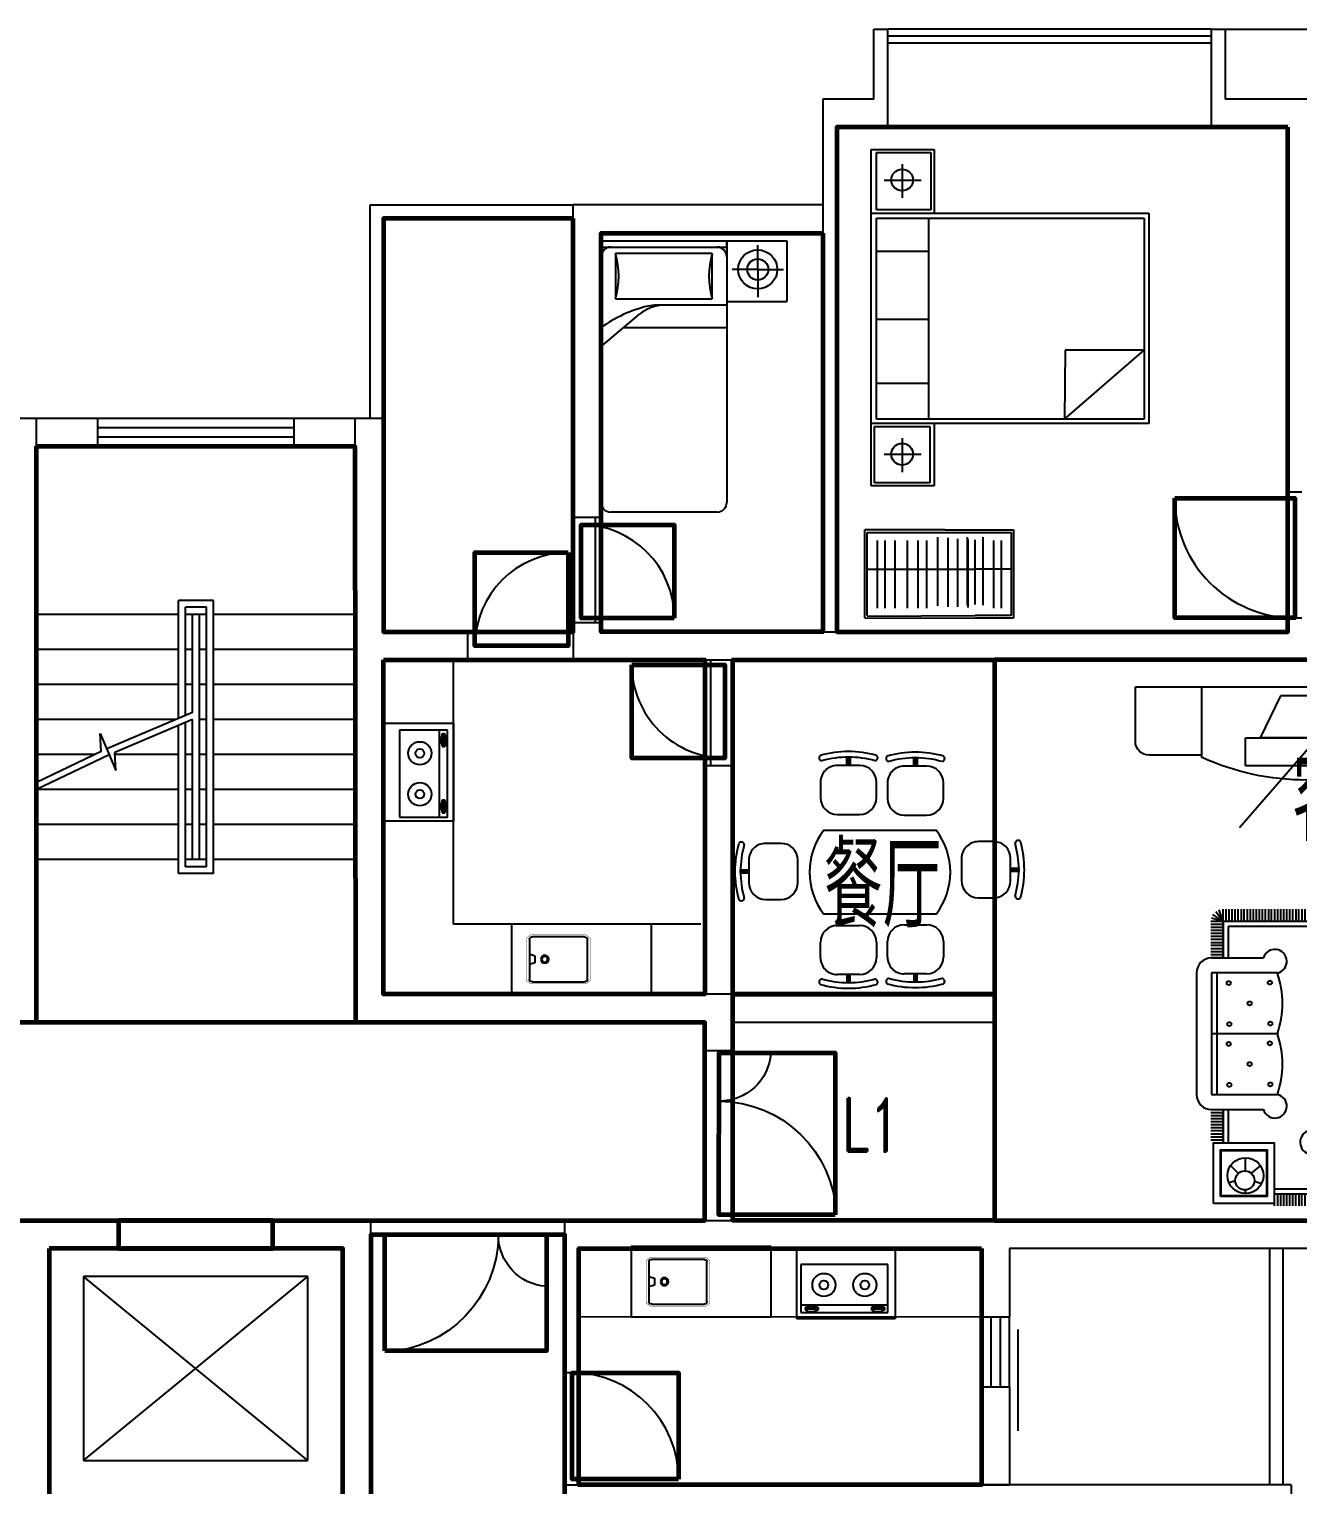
# Model space of a CAD drawing. Extents: x 951204 to 982714, y -906580 to -885526.
# Drawn here: x 965709 to 975214, y -896431 to -885526 of the extents above; entities that cross this region are included whole.
import ezdxf
from ezdxf.enums import TextEntityAlignment as Align

# ---------------------------------------------------------------- set-up
doc = ezdxf.new("R2010")
doc.units = 0
doc.header["$LTSCALE"] = 1000
doc.header["$MEASUREMENT"] = 0
doc.layers.get('0').update_dxf_attribs({"linetype": 'CONTINUOUS'})
for name, color, linetype in [('2', 2, 'CONTINUOUS'), ('3', 3, 'CONTINUOUS'), ('CTEXT', 4, 'CONTINUOUS'), ('JJ', 8, 'CONTINUOUS'), ('STAIR', 3, 'CONTINUOUS'), ('text', 75, 'CONTINUOUS'), ('TOTHER', 145, 'CONTINUOUS'), ('WALL', 2, 'CONTINUOUS'), ('WINDOW', 4, 'CONTINUOUS')]:
    doc.layers.add(name, color=color, linetype=linetype)
for name, color, linetype, lineweight in [('GT_卧室', 1, 'CONTINUOUS', 60), ('GT_厨房', 4, 'CONTINUOUS', 60), ('GT_客厅', 2, 'CONTINUOUS', 60), ('GT_楼梯', 130, 'CONTINUOUS', 60), ('GT_电梯', 150, 'CONTINUOUS', 60), ('GT_过道', 30, 'CONTINUOUS', 60), ('GT_门', 245, 'CONTINUOUS', 60), ('GT_阳台', 6, 'CONTINUOUS', 60), ('GT_餐厅', 3, 'CONTINUOUS', 60)]:
    doc.layers.add(name, color=color, linetype=linetype, lineweight=lineweight)
doc.styles.add('_ROMAND', font='ROMAND.shx', dxfattribs={"width": 0.8})
doc.styles.add('DIM_FONT', font='ZBTXT.shx', dxfattribs={"width": 0.8})
doc.styles.add('HZ', font='zbtxt.shx', dxfattribs={"bigfont": 'zbhz.shx'})
doc.styles.add('SIMPLEX', font='SIMPLEX.SHX')
doc.styles.add('ST', font='complex.shx', dxfattribs={"width": 0.7, "bigfont": 'hztxt0.shx'})

# ---------------------------------------------------------------- blocks, each defined once
blk = doc.blocks.new('TV22')
at = {"layer": 'JJ', "color": 252}
for p, q in [((-1607, 1000, 200), (-2128, 1599, 200)), ((-1607, 1000, 200), (-1052, 1359, 200)), ((-2085, 1158, -400), (-2085, 958, -400)), ((-1185, 1158, -400), (-2085, 1158, -400)), ((-1185, 958, -400), (-1185, 1158, -400)), ((-2399, 1082, 200), (-2770, 1082, 200)), ((-2399, 596, 200), (-2399, 1097, 200)), ((-899, 596, 200), (-899, 1097, 200)), ((-551, 1082, 200), (-899, 1082, 200)), ((-2870, 982, 200), (-2869, 594, 200)), ((-2085, 958, -400), (-1185, 958, -400)), ((-1289, 958, -300), (-1980, 958, -300)), ((-1835, 658, -300), (-1980, 958, -300)), ((-1435, 658, -300), (-1289, 958, -300)), ((-450, 594, 200), (-451, 982, 200)), ((-1435, 658, -300), (-1835, 658, -300)), ((-2869, 594, 200), (-450, 594, 200))]:
    blk.add_line(p, q, dxfattribs=at)
for centre, radius, start, end in [((-1649, -555, 200), 1814, 65.5803, 114.4197), ((-2770, 982, 200), 100, 90, 180), ((-551, 982, 200), 100, 360, 90)]:
    blk.add_arc(centre, radius, start, end, dxfattribs=at)
blk = doc.blocks.new('RC31')
at = {"layer": 'JJ', "color": 252}
for p, q in [((-2802, 1886), (-2802, 2336)), ((-2802, 2336), (-402, 2336)), ((-2780, 1918), (-2780, 2312)), ((-2780, 2312), (-2379, 2312)), ((-2379, 2312), (-2379, 1918)), ((-2356, 356), (-2356, 2336)), ((-2326, 1926), (-2326, 2297)), ((-2326, 2297), (-892, 2297)), ((-2069, 2297), (-2069, 1926)), ((-1612, 2297), (-1612, 1926)), ((-1127, 2297), (-1127, 1926)), ((-892, 2297), (-892, 1926)), ((-856, 2336), (-856, 356)), ((-832, 2297), (-423, 2297)), ((-832, 1911), (-832, 2297)), ((-423, 2297), (-423, 1911)), ((-402, 2336), (-402, 1886)), ((-2576, 2244), (-2576, 1979)), ((-620, 2244), (-620, 1979)), ((-2462, 2115), (-2705, 2115)), ((-506, 2115), (-748, 2115)), ((-2356, 1886), (-2802, 1886)), ((-2379, 1918), (-2780, 1918)), ((-2326, 388), (-2326, 1926)), ((-892, 1926), (-2326, 1926)), ((-892, 1926), (-892, 388)), ((-402, 1886), (-856, 1886)), ((-423, 1911), (-832, 1911)), ((-2326, 956), (-1834, 388)), ((-1834, 951), (-2326, 956)), ((-1834, 388), (-1834, 951)), ((-856, 356), (-2356, 356)), ((-892, 388), (-2326, 388))]:
    blk.add_line(p, q, dxfattribs=at)
for centre in [(-2576, 2115), (-620, 2115)]:
    blk.add_circle(centre, 77.2, dxfattribs=at)
blk = doc.blocks.new('_DBLK')
blk.add_line((-0.45, 0), (-0.45, -0.95))
blk.add_arc((-0.45, 0), 0.95, 270, 360)
blk = doc.blocks.new('_C17')
for p, q in [((0, -897), (0, 0)), ((46, 0), (0, 0)), ((46, -897), (46, 0)), ((115, 0), (1867, 0)), ((460, 0), (460, -499)), ((621, 0), (621, -736)), ((414, -104), (92, -104)), ((92, -104), (92, -794)), ((414, -794), (414, -104)), ((1936, -69), (1936, -828)), ((756, -897), (525, -623)), ((92, -794), (414, -794)), ((46, -897), (0, -897)), ((1867, -897), (115, -897))]:
    blk.add_line(p, q)
for centre, radius, start, end in [((115, -69), 69, 90, 180), ((1867, -69), 69, 0, 90), ((253, 448), 575, 253.7398, 286.2602), ((736, -445), 276, 180, 220.1059), ((736, -499), 276, 180, 193.3928), ((1378, -347), 936, 193.3928, 216.0202), ((115, -828), 69, 180, 270), ((253, -1346), 575, 73.7398, 106.2602), ((1867, -828), 69, 270, 0)]:
    blk.add_arc(centre, radius, start, end)
at = {"flags": 9}
for tag in ['XSIZE', 'YSIZE']:
    blk.add_attdef(tag, (0, 0), '', height=0.5, dxfattribs=at)
at = {"style": 'HZ', "width": 0.7, "flags": 9}
for tag in ['XSIZE', 'YSIZE']:
    blk.add_attdef(tag, (0, 0), '', height=0.5, dxfattribs=at)
blk = doc.blocks.new('_C61')
for p, q in [((-222, 205), (-222, -230)), ((-222, 205), (206, 205)), ((-1, 0), (-1, 172)), ((206, 205), (206, -230)), ((-1, 0), (-184, 0)), ((-1, 0), (-1, -197)), ((-1, 0), (182, 0)), ((-222, -230), (206, -230))]:
    blk.add_line(p, q)
for radius in [139, 75]:
    blk.add_circle((-1, 0), radius)
at = {"flags": 9}
for tag in ['YSIZE', 'XSIZE']:
    blk.add_attdef(tag, (202, 208), '', height=0.5, rotation=270, dxfattribs=at)
at = {"style": 'DIM_FONT', "width": 0.6, "flags": 9}
for tag in ['XSIZE', 'YSIZE']:
    blk.add_attdef(tag, (0, 0), '', height=0.5, dxfattribs=at)
blk = doc.blocks.new('RDC1')
at = {"layer": 'JJ', "xscale": -1}
for name, p, rotation in [('_C17', (-2192, 693), 179.9999999999993), ('_C61', (-1987, 471), 89.99999999999928)]:
    blk.add_blockref(name, p, dxfattribs=dict(at, rotation=rotation))
blk = doc.blocks.new('DZY1')
at = {"layer": 'JJ', "color": 252}
for p, q in [((-1597, 1791), (-1437, 1791)), ((-1505, 1849), (-1529, 1849)), ((-1529, 1849), (-1529, 1792)), ((-1529, 1792), (-1505, 1792)), ((-1505, 1792), (-1505, 1849)), ((-1119, 1796), (-959, 1796)), ((-1052, 1853), (-1052, 1797)), ((-1027, 1853), (-1052, 1853)), ((-1052, 1797), (-1027, 1797)), ((-1027, 1797), (-1027, 1853)), ((-1717, 1561), (-1717, 1671)), ((-1317, 1671), (-1317, 1561)), ((-1239, 1566), (-1239, 1676)), ((-839, 1676), (-839, 1566)), ((-1664, 1366), (-864, 1366)), ((-1437, 1441), (-1597, 1441)), ((-959, 1446), (-1119, 1446)), ((-1966, 1248), (-2076, 1248)), ((-448, 1260), (-558, 1260)), ((-2254, 1061), (-2197, 1061)), ((-2254, 1036), (-2254, 1061)), ((-2197, 1061), (-2197, 1036)), ((-2196, 1128), (-2196, 968)), ((-1846, 968), (-1846, 1128)), ((-678, 1140), (-678, 980)), ((-328, 980), (-328, 1140)), ((-327, 1048), (-327, 1072)), ((-327, 1072), (-270, 1072)), ((-270, 1048), (-327, 1048)), ((-270, 1072), (-270, 1048)), ((-2197, 1036), (-2254, 1036)), ((-2076, 848), (-1966, 848)), ((-558, 860), (-448, 860)), ((-864, 766), (-1664, 766)), ((-1437, 659), (-1597, 659)), ((-959, 654), (-1119, 654)), ((-1717, 539), (-1717, 429)), ((-1317, 429), (-1317, 539)), ((-1239, 534), (-1239, 424)), ((-839, 424), (-839, 534)), ((-1597, 309), (-1437, 309)), ((-1529, 251), (-1529, 308)), ((-1529, 308), (-1505, 308)), ((-1505, 251), (-1529, 251)), ((-1505, 308), (-1505, 251)), ((-1119, 304), (-959, 304)), ((-1052, 303), (-1027, 303)), ((-1052, 246), (-1052, 303)), ((-1027, 246), (-1052, 246)), ((-1027, 303), (-1027, 246))]:
    blk.add_line(p, q, dxfattribs=at)
for centre, radius, start, end in [((-1516, 1150), 739, 74.2181, 105.7819), ((-1039, 1155), 739, 74.2181, 105.7819), ((-1704, 1845), 21.8, 129.0685, 262.4952), ((-1597, 1671), 120, 90, 180), ((-1516, 1150), 699, 74.2181, 105.7819), ((-1437, 1671), 120, 360, 90), ((-1329, 1845), 21.8, 277.5048, 50.9315), ((-1226, 1850), 21.8, 129.0685, 262.4952), ((-1119, 1676), 120, 90, 180), ((-1039, 1155), 699, 74.2181, 105.7819), ((-959, 1676), 120, 360, 90), ((-852, 1850), 21.8, 277.5048, 50.9315), ((-1597, 1561), 120, 180, 270), ((-1437, 1561), 120, 270, 360), ((-1119, 1566), 120, 180, 270), ((-959, 1566), 120, 270, 360), ((-1272, 1066), 494, 142.5642, 217.4358), ((-1256, 1066), 494, 322.5642, 37.4358), ((-1555, 1048), 739, 164.2181, 195.7819), ((-2250, 1235), 21.8, 7.5048, 140.9315), ((-2076, 1128), 120, 90, 180), ((-1966, 1128), 120, 0, 90), ((-558, 1140), 120, 90, 180), ((-448, 1140), 120, 0, 90), ((-274, 1248), 21.8, 39.0685, 172.4952), ((-968, 1061), 699, 344.2181, 15.7819), ((-968, 1061), 739, 344.2181, 15.7819), ((-1555, 1048), 699, 164.2181, 195.7819), ((-2076, 968), 120, 180, 270), ((-1966, 968), 120, 270, 0), ((-558, 980), 120, 180, 270), ((-448, 980), 120, 270, 0), ((-2250, 861), 21.8, 219.0685, 352.4952), ((-274, 873), 21.8, 187.5048, 320.9315), ((-1597, 539), 120, 90, 180), ((-1437, 539), 120, 0, 90), ((-1119, 534), 120, 90, 180), ((-959, 534), 120, 0, 90), ((-1597, 429), 120, 180, 270), ((-1437, 429), 120, 270, 0), ((-1119, 424), 120, 180, 270), ((-959, 424), 120, 270, 0), ((-1704, 255), 21.8, 97.5048, 230.9315), ((-1516, 949), 739, 254.2181, 285.7819), ((-1516, 949), 699, 254.2181, 285.7819), ((-1329, 255), 21.8, 309.0685, 82.4952), ((-1226, 250), 21.8, 97.5048, 230.9315), ((-1039, 944), 739, 254.2181, 285.7819), ((-1039, 944), 699, 254.2181, 285.7819), ((-852, 250), 21.8, 309.0685, 82.4952)]:
    blk.add_arc(centre, radius, start, end, dxfattribs=at)
for points in [[(-1505, 1849), (-1529, 1849), (-1505, 1792), (-1529, 1792)], [(-1027, 1853), (-1052, 1853), (-1027, 1797), (-1052, 1797)], [(-2254, 1036), (-2254, 1061), (-2197, 1036), (-2197, 1061)], [(-270, 1072), (-270, 1048), (-327, 1072), (-327, 1048)], [(-1505, 251), (-1529, 251), (-1505, 308), (-1529, 308)], [(-1027, 246), (-1052, 246), (-1027, 303), (-1052, 303)]]:
    blk.add_solid(points, dxfattribs=at)
blk = doc.blocks.new('M_A17ORW')
at = {"const_width": 0.02}
for points in [[(-0.481, -0.0014), (-0.481, -0.3084)], [(0.481, 0.0014), (0.481, -0.6906)]]:
    blk.add_lwpolyline(points, dxfattribs=at)
for centre, radius, start, end in [((-0.5008, -0.0026), 0.3067, 274.24917, 0.21013), ((0.5046, 0.0019), 0.6987, 180.27623, 268.06031)]:
    blk.add_arc(centre, radius, start, end)
blk = doc.blocks.new('M_E19')
for p, q in [((-323, -113), (-323, -456)), ((299, -113), (-323, -113)), ((299, -456), (299, -113)), ((-323, -400), (299, -400)), ((-323, -456), (299, -456)), ((-291, -422), (-291, -434)), ((-216, -432), (-280, -432)), ((-280, -432), (-280, -448)), ((-280, -448), (-216, -448)), ((-216, -448), (-216, -432)), ((-199, -423), (-199, -434)), ((182, -422), (182, -434)), ((193, -432), (193, -448)), ((257, -432), (193, -432)), ((193, -448), (257, -448)), ((257, -448), (257, -432)), ((274, -423), (274, -434))]:
    blk.add_line(p, q)
for points in [[(-199, -423, 0.259034), (-201, -420, 0.076276), (-213, -415, 0.036515), (-226, -412, 0.026615), (-245, -411, 0.026615), (-264, -412, 0.036515), (-277, -415, 0.076276), (-289, -420, 0.259034), (-291, -423, 0.078462), (-291, -424, 0.056762)], [(274, -423, 0.259034), (272, -420, 0.076276), (260, -415, 0.036515), (247, -412, 0.026615), (228, -411, 0.026615), (209, -412, 0.036515), (196, -415, 0.076276), (184, -420, 0.259034), (182, -423, 0.078462), (182, -424, 0.056762)], [(-199, -434, 0.259034), (-201, -430, 0.076276), (-213, -425, 0.036515), (-226, -423, 0.026615), (-245, -422, 0.026615), (-264, -423, 0.036515), (-277, -425, 0.076276), (-289, -430, 0.259034), (-291, -434, 0.259034), (-289, -437, 0.056762), (-280, -441, 0.036515)], [(-216, -443, 0.008736), (-213, -442, 0.076276), (-201, -437, 0.259034), (-199, -434, 0.259034)], [(274, -434, 0.259034), (272, -430, 0.076276), (260, -425, 0.036515), (247, -423, 0.026615), (228, -422, 0.026615), (209, -423, 0.036515), (196, -425, 0.076276), (184, -430, 0.259034), (182, -434, 0.259034), (184, -437, 0.056762), (193, -441, 0.036515)], [(257, -443, 0.008736), (260, -442, 0.076276), (272, -437, 0.259034), (274, -434, 0.259034)]]:
    blk.add_lwpolyline(points, format="xyb")
at = {"layer": 'TOTHER', "linetype": 'Continuous'}
for p, q in [((-350, 0), (350, 0)), ((-350, -500), (-350, 0)), ((350, 0), (350, -500)), ((350, -500), (-350, -500))]:
    blk.add_line(p, q, dxfattribs=at)
for centre, radius in [((-158, -259), 82.5), ((134, -259), 82.5), ((-158, -259), 31.6), ((134, -259), 31.6)]:
    blk.add_circle(centre, radius, dxfattribs=at)
at = {"width": 0.8, "flags": 9}
for tag in ['XSIZE', 'YSIZE']:
    blk.add_attdef(tag, (0, 0), '', height=0.5, dxfattribs=at)
blk = doc.blocks.new('M_E17')
for p, q in [((-352, -90), (22, -90)), ((-372, -394), (-372, -105)), ((42, -105), (42, -394)), ((-333, -225), (-372, -212)), ((-372, -288), (-333, -274)), ((-333, -274), (-333, -225)), ((22, -409), (-352, -409))]:
    blk.add_line(p, q)
for points, const_width in [([(-362, -75), (-392, -97)], 2.82), ([(-392, -402), (-392, -97)], 2.5), ([(-362, -75), (32, -75)], 3), ([(62, -97), (32, -75)], 2.82), ([(62, -97), (62, -402)], 2.5), ([(-392, -402), (-362, -425)], 2.82), ([(32, -425), (62, -402)], 2.82), ([(32, -425), (-362, -425)], 3)]:
    blk.add_lwpolyline(points, dxfattribs=dict(const_width=const_width))
for points in [[(-352, -90), (-359, -91), (-365, -93), (-369, -97), (-372, -102), (-372, -105)], [(42, -105), (41, -100), (37, -95), (32, -92), (26, -90), (22, -90)], [(-372, -394), (-371, -399), (-367, -404), (-362, -407), (-356, -409), (-352, -409)], [(22, -409), (29, -408), (35, -406), (39, -402), (42, -397), (42, -394)]]:
    blk.add_lwpolyline(points)
for radius in [28.5, 20.4]:
    blk.add_circle((-262, -250), radius)
at = {"layer": 'TOTHER', "linetype": 'Continuous'}
for p, q in [((-500, -500), (-500, 0)), ((-500, 0), (500, 0)), ((500, 0), (500, -500)), ((500, -500), (-500, -500))]:
    blk.add_line(p, q, dxfattribs=at)
at = {"width": 0.8, "flags": 9}
for tag in ['XSIZE', 'YSIZE']:
    blk.add_attdef(tag, (0, 0), '', height=0.5, dxfattribs=at)
blk = doc.blocks.new('SFJ15')
at = {"layer": 'JJ', "color": 252}
for p, q in [((-3198, 2248), (-3271, 2296)), ((-3198, 2248), (-3251, 2317)), ((-3198, 2248), (-3226, 2330)), ((-3198, 2248), (-3198, 2335)), ((-3177, 2248), (-3177, 2335)), ((-3155, 2248), (-3155, 2335)), ((-3133, 2248), (-3133, 2335)), ((-3112, 2248), (-3112, 2335)), ((-3090, 2248), (-3090, 2335)), ((-3068, 2248), (-3068, 2335)), ((-3047, 2248), (-3047, 2335)), ((-3025, 2248), (-3025, 2335)), ((-3003, 2248), (-3003, 2335)), ((-2982, 2248), (-2982, 2335)), ((-2960, 2248), (-2960, 2335)), ((-2938, 2248), (-2938, 2335)), ((-2917, 2248), (-2917, 2335)), ((-2895, 2248), (-2895, 2335)), ((-2873, 2248), (-2873, 2335)), ((-2852, 2248), (-2852, 2335)), ((-2830, 2248), (-2830, 2335)), ((-2808, 2248), (-2808, 2335)), ((-2787, 2248), (-2787, 2335)), ((-2765, 2248), (-2765, 2335)), ((-2743, 2248), (-2743, 2335)), ((-2722, 2248), (-2722, 2335)), ((-2700, 2248), (-2700, 2335)), ((-2678, 2248), (-2678, 2335)), ((-2657, 2248), (-2657, 2335)), ((-2635, 2248), (-2635, 2335)), ((-2613, 2248), (-2613, 2335)), ((-2592, 2248), (-2592, 2335)), ((-2570, 2248), (-2570, 2335)), ((-2548, 2248), (-2548, 2335)), ((-2527, 2248), (-2527, 2335)), ((-2505, 2248), (-2505, 2335)), ((-2483, 2248), (-2483, 2335)), ((-2461, 2248), (-2461, 2335)), ((-2440, 2248), (-2440, 2335)), ((-2418, 2248), (-2418, 2335)), ((-2396, 2248), (-2396, 2335)), ((-2375, 2248), (-2375, 2335)), ((-2353, 2248), (-2353, 2335)), ((-2331, 2248), (-2331, 2335)), ((-2310, 2248), (-2310, 2335)), ((-2288, 2248), (-2288, 2335)), ((-2266, 2248), (-2266, 2335)), ((-2245, 2248), (-2245, 2335)), ((-2223, 2248), (-2223, 2335)), ((-2201, 2248), (-2201, 2335)), ((-2180, 2248), (-2180, 2335)), ((-2158, 2248), (-2158, 2335)), ((-2136, 2248), (-2136, 2335)), ((-2115, 2248), (-2115, 2335)), ((-2093, 2248), (-2093, 2335)), ((-2071, 2248), (-2071, 2335)), ((-2050, 2248), (-2050, 2335)), ((-2028, 2248), (-2028, 2335)), ((-2006, 2248), (-2006, 2335)), ((-1985, 2248), (-1985, 2335)), ((-1963, 2248), (-1963, 2335)), ((-1941, 2248), (-1941, 2335)), ((-1920, 2248), (-1920, 2335)), ((-1898, 2248), (-1898, 2335)), ((-1876, 2248), (-1876, 2335)), ((-1855, 2248), (-1855, 2335)), ((-1833, 2248), (-1833, 2335)), ((-1811, 2248), (-1811, 2335)), ((-1790, 2248), (-1790, 2335)), ((-1768, 2248), (-1768, 2335)), ((-1746, 2248), (-1746, 2335)), ((-1725, 2248), (-1725, 2335)), ((-1703, 2248), (-1703, 2335)), ((-1681, 2248), (-1681, 2335)), ((-1660, 2248), (-1660, 2335)), ((-1638, 2248), (-1638, 2335)), ((-1616, 2248), (-1616, 2335)), ((-1594, 2248), (-1594, 2335)), ((-1573, 2248), (-1573, 2335)), ((-1551, 2248), (-1551, 2335)), ((-1529, 2248), (-1529, 2335)), ((-1508, 2248), (-1508, 2335)), ((-1486, 2248), (-1486, 2335)), ((-1464, 2248), (-1464, 2335)), ((-1443, 2248), (-1443, 2335)), ((-1421, 2248), (-1421, 2335)), ((-1399, 2248), (-1399, 2335)), ((-1378, 2248), (-1378, 2335)), ((-1356, 2248), (-1356, 2335)), ((-1334, 2248), (-1334, 2335)), ((-1313, 2248), (-1313, 2335)), ((-1291, 2248), (-1291, 2335)), ((-1269, 2248), (-1269, 2335)), ((-1248, 2248), (-1248, 2335)), ((-1226, 2248), (-1226, 2335)), ((-1204, 2248), (-1204, 2335)), ((-1183, 2248), (-1183, 2335)), ((-1161, 2248), (-1161, 2335)), ((-1139, 2248), (-1139, 2335)), ((-1118, 2248), (-1118, 2335)), ((-1096, 2248), (-1096, 2335)), ((-1074, 2248), (-1074, 2335)), ((-1053, 2248), (-1053, 2335)), ((-1031, 2248), (-1031, 2335)), ((-1009, 2248), (-1009, 2335)), ((-988, 2248), (-988, 2335)), ((-966, 2248), (-966, 2335)), ((-944, 2248), (-944, 2335)), ((-923, 2248), (-923, 2335)), ((-901, 2248), (-901, 2335)), ((-879, 2248), (-879, 2335)), ((-858, 2248), (-858, 2335)), ((-836, 2248), (-836, 2335)), ((-814, 2248), (-814, 2335)), ((-793, 2248), (-793, 2335)), ((-771, 2248), (-771, 2335)), ((-749, 2248), (-749, 2335)), ((-727, 2248), (-727, 2335)), ((-706, 2248), (-706, 2335)), ((-684, 2248), (-684, 2335)), ((-662, 2248), (-662, 2335)), ((-641, 2248), (-641, 2335)), ((-619, 2248), (-619, 2335)), ((-597, 2248), (-597, 2335)), ((-576, 2248), (-576, 2335)), ((-554, 2248), (-554, 2335)), ((-532, 2248), (-532, 2335)), ((-511, 2248), (-511, 2335)), ((-489, 2248), (-489, 2335)), ((-467, 2248), (-467, 2335)), ((-452, 2248), (-452, 2335)), ((-452, 2248), (-424, 2330)), ((-452, 2248), (-399, 2317)), ((-452, 2248), (-380, 2296)), ((-3198, 2248), (-3285, 2248)), ((-3198, 2226), (-3285, 2226)), ((-3198, 2205), (-3285, 2205)), ((-3198, 2183), (-3285, 2183)), ((-3198, 2248), (-3282, 2271)), ((-3198, 1988), (-3198, 2248)), ((-3198, 2248), (-3198, 1988)), ((-452, 2248), (-3198, 2248)), ((-3162, 2212), (-3162, 1988)), ((-488, 2212), (-3162, 2212)), ((-488, 1961), (-488, 2212)), ((-452, 2248), (-368, 2271)), ((-452, 2248), (-365, 2248)), ((-452, 1961), (-452, 2248)), ((-452, 2226), (-365, 2226)), ((-452, 2205), (-365, 2205)), ((-452, 2183), (-365, 2183)), ((-3198, 2161), (-3285, 2161)), ((-3198, 2140), (-3285, 2140)), ((-3198, 2118), (-3285, 2118)), ((-3198, 2096), (-3285, 2096)), ((-452, 2161), (-365, 2161)), ((-452, 2140), (-365, 2140)), ((-452, 2118), (-365, 2118)), ((-452, 2096), (-365, 2096)), ((-3198, 2075), (-3285, 2075)), ((-3198, 2053), (-3285, 2053)), ((-3198, 2031), (-3285, 2031)), ((-3198, 2010), (-3285, 2010)), ((-3198, 1988), (-3285, 1988)), ((-3280, 1988), (-2910, 1988)), ((-452, 2075), (-365, 2075)), ((-452, 2053), (-365, 2053)), ((-452, 2031), (-365, 2031)), ((-452, 2010), (-365, 2010)), ((-452, 1988), (-365, 1988)), ((-3389, 1880), (-3389, 1013)), ((-2811, 1880), (-3280, 1880)), ((-3280, 1880), (-3280, 1013)), ((-3244, 1880), (-3244, 1013)), ((-387, 1961), (-757, 1961)), ((-452, 1966), (-365, 1966)), ((-387, 1853), (-857, 1853)), ((-423, 1419), (-423, 1853)), ((-387, 1419), (-387, 1853)), ((-279, 1419), (-279, 1853)), ((-2048, 1285), (-1614, 1718)), ((-1614, 1285), (-2048, 1718)), ((-3280, 1447), (-2811, 1447)), ((-387, 1419), (-857, 1419)), ((-387, 1311), (-757, 1311)), ((-488, 668), (-488, 1311)), ((-452, 668), (-452, 1311)), ((-452, 1294), (-365, 1294)), ((-452, 1273), (-365, 1273)), ((-452, 1251), (-365, 1251)), ((-452, 1229), (-365, 1229)), ((-452, 1208), (-365, 1208)), ((-452, 1186), (-365, 1186)), ((-452, 1164), (-365, 1164)), ((-452, 1143), (-365, 1143)), ((-452, 1121), (-365, 1121)), ((-452, 1099), (-365, 1099)), ((-452, 1078), (-365, 1078)), ((-452, 1056), (-365, 1056)), ((-3280, 1013), (-2811, 1013)), ((-452, 1034), (-365, 1034)), ((-452, 1013), (-365, 1013)), ((-452, 991), (-365, 991)), ((-452, 969), (-365, 969)), ((-452, 948), (-365, 948)), ((-3198, 904), (-3285, 904)), ((-3198, 883), (-3285, 883)), ((-3198, 861), (-3285, 861)), ((-3198, 839), (-3285, 839)), ((-3280, 905), (-2910, 905)), ((-3198, 668), (-3198, 905)), ((-3198, 905), (-3198, 668)), ((-3162, 905), (-3162, 668)), ((-452, 926), (-365, 926)), ((-452, 904), (-365, 904)), ((-452, 883), (-365, 883)), ((-452, 861), (-365, 861)), ((-452, 839), (-365, 839)), ((-3198, 818), (-3285, 818)), ((-3198, 796), (-3285, 796)), ((-3198, 774), (-3285, 774)), ((-3198, 753), (-3285, 753)), ((-3198, 731), (-3285, 731)), ((-452, 818), (-365, 818)), ((-452, 796), (-365, 796)), ((-452, 774), (-365, 774)), ((-452, 753), (-365, 753)), ((-452, 731), (-365, 731)), ((-3198, 709), (-3285, 709)), ((-3198, 688), (-3285, 688)), ((-2481, 691), (-2481, 221)), ((-2048, 691), (-2048, 221)), ((-1614, 221), (-1614, 691)), ((-1181, 221), (-1181, 691)), ((-452, 709), (-365, 709)), ((-452, 688), (-365, 688)), ((-3039, 466), (-3038, 559)), ((-2590, 221), (-2590, 591)), ((-1072, 221), (-1072, 591)), ((-599, 465), (-598, 558)), ((-3091, 452), (-3145, 507)), ((-2996, 451), (-2931, 504)), ((-652, 451), (-705, 506)), ((-557, 450), (-492, 503)), ((-3111, 397), (-3156, 382)), ((-3040, 334), (-3041, 306)), ((-2975, 395), (-2924, 377)), ((-2833, 340), (-2590, 340)), ((-1072, 340), (-810, 340)), ((-672, 396), (-717, 381)), ((-601, 333), (-601, 305)), ((-535, 394), (-484, 376)), ((-2833, 304), (-2833, 218)), ((-2833, 304), (-2590, 304)), ((-2811, 304), (-2811, 218)), ((-2789, 304), (-2789, 218)), ((-2768, 304), (-2768, 218)), ((-2746, 304), (-2746, 218)), ((-2724, 304), (-2724, 218)), ((-2703, 304), (-2703, 218)), ((-2681, 304), (-2681, 218)), ((-2659, 304), (-2659, 218)), ((-2638, 304), (-2638, 218)), ((-2616, 304), (-2616, 218)), ((-2594, 304), (-2594, 218)), ((-2481, 257), (-1181, 257)), ((-2481, 221), (-1181, 221)), ((-1072, 304), (-810, 304)), ((-1070, 304), (-1070, 218)), ((-1048, 304), (-1048, 218)), ((-1027, 304), (-1027, 218)), ((-1005, 304), (-1005, 218)), ((-983, 304), (-983, 218)), ((-962, 304), (-962, 218)), ((-940, 304), (-940, 218)), ((-918, 304), (-918, 218)), ((-897, 304), (-897, 218)), ((-875, 304), (-875, 218)), ((-853, 304), (-853, 218)), ((-832, 304), (-832, 218)), ((-810, 304), (-810, 218)), ((-2481, 113), (-1181, 113))]:
    blk.add_line(p, q, dxfattribs=at)
for points in [[(-2192, 1140), (-2192, 1863), (-1470, 1863), (-1470, 1140)], [(-2156, 1177), (-2156, 1827), (-1506, 1827), (-1506, 1177)], [(-2053, 1280), (-2053, 1723), (-1609, 1723), (-1609, 1280)], [(-2048, 1285), (-2048, 1718), (-1614, 1718), (-1614, 1285)], [(-3266, 235), (-3266, 668), (-2833, 668), (-2833, 235)], [(-810, 235), (-810, 668), (-377, 668), (-377, 235)], [(-3216, 285), (-3216, 618), (-2883, 618), (-2883, 285)], [(-3211, 290), (-3211, 613), (-2888, 613), (-2888, 290)], [(-760, 285), (-760, 618), (-427, 618), (-427, 285)], [(-755, 290), (-755, 613), (-432, 613), (-432, 290)]]:
    blk.add_lwpolyline(points, close=True, dxfattribs=at)
for centre, radius in [((-3158, 1808), 14.4), ((-2865, 1811), 14.4), ((-806, 1780), 14.4), ((-514, 1784), 14.4), ((-3009, 1663), 14.4), ((-658, 1636), 14.4), ((-3154, 1515), 14.4), ((-2861, 1519), 14.4), ((-803, 1488), 14.4), ((-510, 1491), 14.4), ((-3158, 1374), 14.4), ((-2865, 1378), 14.4), ((-3009, 1230), 14.4), ((-3154, 1082), 14.4), ((-2861, 1085), 14.4), ((-2412, 636), 14.4), ((-2120, 640), 14.4), ((-1979, 636), 14.4), ((-1686, 640), 14.4), ((-1545, 636), 14.4), ((-1253, 640), 14.4), ((-3039, 434), 128), ((-599, 433), 128), ((-3043, 400), 68.4), ((-2264, 492), 14.4), ((-1831, 492), 14.4), ((-1397, 492), 14.4), ((-603, 399), 68.4), ((-2409, 344), 14.4), ((-2116, 347), 14.4), ((-1975, 344), 14.4), ((-1683, 347), 14.4), ((-1542, 344), 14.4), ((-1249, 347), 14.4)]:
    blk.add_circle(centre, radius, dxfattribs=at)
for centre, radius, start, end in [((-3280, 1880), 108, 90, 180), ((-2829, 1963), 85.2, 282.4066, 162.795), ((-839, 1936), 85.2, 17.205, 257.5934), ((-3424, 1663), 650, 340.5288, 19.4712), ((-387, 1853), 108, 0, 90), ((-244, 1636), 650, 160.5288, 199.4712), ((-3424, 1230), 650, 340.5288, 19.4712), ((-839, 1336), 85.2, 102.4066, 342.795), ((-387, 1419), 108, 270, 0), ((-3280, 1013), 108, 180, 270), ((-2829, 930), 85.2, 197.205, 77.5934), ((-2564, 672), 85.2, 12.4066, 252.795), ((-2264, 77), 650, 70.5288, 109.4712), ((-1831, 77), 650, 70.5288, 109.4712), ((-1397, 77), 650, 70.5288, 109.4712), ((-1097, 672), 85.2, 287.205, 167.5934), ((-2481, 221), 108, 180, 270), ((-1181, 221), 108, 270, 0)]:
    blk.add_arc(centre, radius, start, end, dxfattribs=at)
blk = doc.blocks.new('_WBLK')
for p, q in [((-0.5, 0.5), (0.5, 0.5)), ((0.5, 0.167), (-0.5, 0.167)), ((0.5, -0.167), (-0.5, -0.167)), ((-0.5, -0.5), (0.5, -0.5))]:
    blk.add_line(p, q)
blk = doc.blocks.new('YG11')
at = {"layer": 'JJ', "color": 252}
for p, q in [((-1403, 738), (-616, 739)), ((-1403, 738), (-1403, 110)), ((-341, 739), (-616, 739)), ((-341, 110), (-341, 739)), ((-1385, 724), (-616, 721)), ((-1385, 721), (-1385, 129)), ((-1315, 186), (-1315, 667)), ((-1260, 186), (-1260, 667)), ((-1187, 186), (-1187, 667)), ((-1100, 186), (-1100, 667)), ((-1024, 186), (-1024, 667)), ((-961, 186), (-961, 667)), ((-884, 161), (-884, 652)), ((-807, 658), (-807, 167)), ((-741, 173), (-741, 658)), ((-669, 646), (-669, 161)), ((-667, 179), (-667, 664)), ((-359, 721), (-616, 721)), ((-616, 642), (-616, 181)), ((-559, 646), (-559, 161)), ((-485, 186), (-485, 667)), ((-430, 186), (-430, 667)), ((-359, 127), (-359, 721)), ((-1386, 390), (-612, 390)), ((-359, 390), (-616, 390)), ((-831, 110), (-1403, 110)), ((-1385, 129), (-616, 127)), ((-831, 110), (-341, 110)), ((-616, 127), (-359, 127))]:
    blk.add_line(p, q, dxfattribs=at)
blk = doc.blocks.new('00111210321464')
for p, q in [((-700, 100), (700, 100)), ((-700, 33), (700, 33)), ((-700, -33), (700, -33)), ((-700, -100), (700, -100))]:
    blk.add_line(p, q)
at = {"style": 'SIMPLEX', "flags": 9}
blk.add_attdef('A', text='', height=1, dxfattribs=at).set_placement((0, 0), align=Align.MIDDLE)

msp = doc.modelspace()

# ---------------------------------------------------------------- linework, layer by layer
for p, q in [((972941, -892756, -8593), (970982, -892756, -8593)), ((972941, -892756, -8593), (972941, -892966, -8593)), ((972941, -892966, -8593), (970982, -892966, -8593)), ((975003, -896431, -8593), (975003, -894661, -8593)), ((975103, -896431, -8593), (975103, -894661, -8593))]:
    msp.add_line(p, q)
at = {"elevation": -8593}
msp.add_lwpolyline([(965764, -889910), (965764, -888440), (968149, -888440), (968149, -890041)], dxfattribs=at)
at = {"layer": '2'}
for p, q in [((969949, -889183, -8593), (969949, -889973, -8593)), ((966828, -890689, -8593), (966828, -889805, -8593)), ((967090, -889805, -8593), (966828, -889805, -8593)), ((966880, -890667, -8593), (966880, -889857, -8593)), ((967038, -889857, -8593), (966880, -889857, -8593)), ((967038, -891800, -8593), (967038, -889857, -8593)), ((967090, -891852, -8593), (967090, -889805, -8593)), ((966828, -889910, -8593), (965764, -889910, -8593)), ((966828, -889910, -8593), (965764, -889910, -8593)), ((967038, -889910, -8593), (966880, -889910, -8593)), ((966933, -889910, -8593), (966880, -889910, -8593)), ((966933, -890645, -8593), (966933, -889910, -8593)), ((966985, -891747, -8593), (966985, -889910, -8593)), ((967038, -889910, -8593), (966985, -889910, -8593)), ((968154, -889910, -8593), (967090, -889910, -8593)), ((968154, -889910, -8593), (967090, -889910, -8593)), ((968994, -890041, -8593), (969784, -890041, -8593)), ((966828, -890172, -8593), (965764, -890172, -8593)), ((966933, -890172, -8593), (966880, -890172, -8593)), ((967038, -890172, -8593), (966985, -890172, -8593)), ((968154, -890172, -8593), (967090, -890172, -8593)), ((968889, -892231, -8593), (968889, -890251, -8593)), ((970817, -891041, -8593), (970817, -890251, -8593)), ((966828, -890435, -8593), (965764, -890435, -8593)), ((966933, -890435, -8593), (966880, -890435, -8593)), ((967038, -890435, -8593), (966985, -890435, -8593)), ((968154, -890435, -8593), (967090, -890435, -8593)), ((966809, -890697, -8593), (965764, -890697, -8593)), ((966933, -890645, -8593), (966290, -890918, -8593)), ((966933, -890697, -8593), (966351, -890945, -8593)), ((966828, -891852, -8593), (966828, -890742, -8593)), ((966880, -891800, -8593), (966880, -890720, -8593)), ((966933, -891747, -8593), (966933, -890697, -8593)), ((967038, -890697, -8593), (966985, -890697, -8593)), ((968154, -890697, -8593), (967090, -890697, -8593)), ((966241, -890801, -8593), (966359, -891079, -8593)), ((966249, -890936, -8593), (966241, -890801, -8593)), ((966249, -890936, -8593), (965764, -891170, -8593)), ((966192, -890960, -8593), (965764, -890960, -8593)), ((966309, -890962, -8593), (965764, -891222, -8593)), ((966359, -891079, -8593), (966351, -890945, -8593)), ((966828, -890960, -8593), (966352, -890960, -8593)), ((966933, -890960, -8593), (966880, -890960, -8593)), ((967038, -890960, -8593), (966985, -890960, -8593)), ((968154, -890960, -8593), (967090, -890960, -8593)), ((966828, -891222, -8593), (965764, -891222, -8593)), ((966933, -891222, -8593), (966880, -891222, -8593)), ((967038, -891222, -8593), (966985, -891222, -8593)), ((968154, -891222, -8593), (967090, -891222, -8593)), ((966828, -891485, -8593), (965764, -891485, -8593)), ((966933, -891485, -8593), (966880, -891485, -8593)), ((967038, -891485, -8593), (966985, -891485, -8593)), ((968154, -891485, -8593), (967090, -891485, -8593)), ((966828, -891747, -8593), (965764, -891747, -8593)), ((967038, -891747, -8593), (966880, -891747, -8593)), ((967038, -891800, -8593), (966880, -891800, -8593)), ((968154, -891747, -8593), (967090, -891747, -8593)), ((967090, -891852, -8593), (966828, -891852, -8593)), ((970740, -892231, -8593), (968889, -892231, -8593)), ((966379, -894661, -8593), (967534, -894661, -8593)), ((969828, -895171, -8593), (972842, -895170, -8593)), ((973119, -896026, -8593), (973119, -895268, -8593)), ((972843, -895696, -8593), (973053, -895696, -8593)), ((972843, -895696, -8593), (973053, -895696, -8593)), ((973053, -895696, -8593), (973053, -896431, -8593))]:
    msp.add_line(p, q, dxfattribs=at)
at = {"layer": '3'}
for p, q in [((974566, -885526, -8593), (972141, -885526, -8593)), ((974566, -885578, -8593), (972141, -885578, -8593)), ((974671, -885526, -8593), (977338, -885526, -8593)), ((974566, -885631, -8593), (972141, -885631, -8593)), ((974566, -886261, -8593), (972141, -886261, -8593)), ((968264, -888440, -8593), (968264, -886843, -8593)), ((968264, -886843, -8593), (969784, -886843, -8593)), ((968364, -888440, -8593), (968364, -886943, -8593)), ((968364, -886943, -8593), (969784, -886943, -8593)), ((970772, -892756, -8593), (970740, -892756, -8593))]:
    msp.add_line(p, q, dxfattribs=at)
at = {"layer": 'GT_卧室', "elevation": -8593}
for points in [[(975138, -886261), (971760, -886261), (971760, -890041), (975138, -890041), (975138, -886261)], [(971655, -887053), (971655, -890041), (969994, -890041), (969994, -887053), (971655, -887053)]]:
    msp.add_lwpolyline(points, dxfattribs=at)
at = {"layer": 'GT_厨房', "elevation": -8593}
for points in [[(968364, -890251), (970772, -890251), (970772, -892756), (968364, -892756), (968364, -890251)], [(972843, -894661), (972843, -896431), (969828, -896431), (969828, -894661), (972843, -894661)]]:
    msp.add_lwpolyline(points, dxfattribs=at)
at = {"layer": 'GT_客厅', "elevation": -8593}
msp.add_lwpolyline([(972941, -890251), (972941, -894451), (977983, -894451), (977983, -890251), (972941, -890251)], dxfattribs=at)
at = {"layer": 'GT_楼梯', "elevation": -8593}
msp.add_lwpolyline([(965764, -888650), (968149, -888650), (968154, -892966), (965764, -892966), (965764, -888650)], dxfattribs=at)
at = {"layer": 'GT_电梯', "elevation": -8593}
msp.add_lwpolyline([(965859, -894661), (965859, -896983), (968059, -896983), (968059, -894661), (965859, -894661)], dxfattribs=at)
at = {"layer": 'GT_过道', "elevation": -8593}
for points in [[(972941, -892756), (972941, -894451), (970982, -894451), (970982, -892756), (972941, -892756)], [(963146, -892966), (963146, -894451), (970772, -894451), (970772, -892966), (963146, -892966)], [(969723, -896641), (969723, -894557), (968269, -894557), (968269, -896647), (969723, -896641)]]:
    msp.add_lwpolyline(points, dxfattribs=at)
at = {"layer": 'GT_门', "elevation": -8593}
for points in [[(974293, -889038), (975190, -889038), (975190, -889936), (974293, -889936), (974293, -889038)], [(970542, -889937), (969844, -889937), (969844, -889238), (970542, -889238), (970542, -889937)], [(969747, -889447), (969747, -890146), (969049, -890146), (969049, -889447), (969747, -889447)], [(970223, -890287), (970922, -890287), (970922, -890986), (970223, -890986), (970223, -890287)], [(971747, -894407), (970875, -894407), (970879, -893195), (971747, -893195), (971747, -894407)], [(966379, -894451), (966379, -894661), (967534, -894661), (967534, -894451), (966379, -894451)], [(968374, -895426), (968374, -894554), (969586, -894554), (969586, -895426), (968374, -895426)], [(970574, -896389), (969776, -896389), (969776, -895591), (970574, -895591), (970574, -896389)]]:
    msp.add_lwpolyline(points, dxfattribs=at)
at = {"layer": 'GT_阳台', "elevation": -8593}
msp.add_lwpolyline([(969784, -886943), (968364, -886943), (968364, -890041), (969784, -890041), (969784, -886943)], dxfattribs=at)
at = {"layer": 'GT_餐厅', "elevation": -8593}
msp.add_lwpolyline([(970982, -892756), (970982, -890251), (972941, -890251), (972941, -892756), (970982, -892756)], dxfattribs=at)
at = {"layer": 'STAIR'}
for p, q in [((966116, -894871, -8593), (966116, -896248, -8593)), ((967796, -896248, -8593), (966116, -894871, -8593)), ((966116, -896248, -8593), (967796, -894871, -8593)), ((967796, -894871, -8593), (966116, -894871, -8593)), ((967796, -896248, -8593), (967796, -894871, -8593)), ((966116, -896248, -8593), (967796, -896248, -8593))]:
    msp.add_line(p, q, dxfattribs=at)
at = {"layer": 'WALL'}
for p, q in [((972036, -886051, -8593), (972036, -885526, -8593)), ((972036, -885526, -8593), (972141, -885526, -8593)), ((972141, -886261, -8593), (972141, -885526, -8593)), ((974566, -886261, -8593), (974566, -885526, -8593)), ((974566, -885526, -8593), (974671, -885526, -8593)), ((974671, -886051, -8593), (974671, -885526, -8593)), ((971655, -886051, -8593), (971655, -886843, -8593)), ((972036, -886051, -8593), (971655, -886051, -8593)), ((977338, -886051, -8593), (974671, -886051, -8593)), ((971655, -886261, -8593), (971655, -890041, -8593)), ((971760, -886261, -8593), (971760, -890041, -8593)), ((971760, -886261, -8593), (972141, -886261, -8593)), ((974566, -886261, -8593), (975138, -886261, -8593)), ((975138, -886261, -8593), (975138, -888886, -8593)), ((969784, -889183, -8593), (969784, -886843, -8593)), ((971655, -886843, -8593), (969784, -886843, -8593)), ((969994, -889183, -8593), (969994, -887053, -8593)), ((969994, -887053, -8593), (971655, -887053, -8593)), ((965554, -888440, -8593), (966224, -888440, -8593)), ((966224, -888650, -8593), (966224, -888440, -8593)), ((967692, -888440, -8593), (968364, -888440, -8593)), ((967694, -888650, -8593), (967694, -888440, -8593)), ((968364, -890041, -8593), (968364, -888440, -8593)), ((965764, -888650, -8593), (965764, -892966, -8593)), ((965764, -888650, -8593), (966224, -888650, -8593)), ((967694, -888650, -8593), (968149, -888650, -8593)), ((968149, -888650, -8593), (968149, -892966, -8593)), ((975138, -888886, -8593), (975138, -888991, -8593)), ((975138, -888991, -8593), (975243, -888991, -8593)), ((969994, -889183, -8593), (969784, -889183, -8593)), ((969784, -889973, -8593), (969784, -890251, -8593)), ((969994, -889973, -8593), (969784, -889973, -8593)), ((969994, -890041, -8593), (969994, -889973, -8593)), ((975138, -889936, -8593), (975243, -889936, -8593)), ((975138, -889936, -8593), (975138, -890041, -8593)), ((968994, -890041, -8593), (968364, -890041, -8593)), ((968994, -890041, -8593), (968994, -890251, -8593)), ((969994, -890041, -8593), (974014, -890041, -8593)), ((975138, -890041, -8593), (973334, -890041, -8593)), ((968364, -892756, -8593), (968364, -890251, -8593)), ((968364, -890251, -8593), (968994, -890251, -8593)), ((969784, -890251, -8593), (970772, -890251, -8593)), ((970772, -890251, -8593), (970982, -890251, -8593)), ((975243, -890251, -8593), (970982, -890251, -8593)), ((970772, -892756, -8593), (970772, -891041, -8593)), ((970772, -891041, -8593), (970982, -891041, -8593)), ((970982, -892756, -8593), (970982, -891041, -8593)), ((970772, -892756, -8593), (968364, -892756, -8593)), ((970982, -892756, -8593), (968364, -892756, -8593)), ((970982, -892756, -8593), (970982, -893176, -8593)), ((963146, -892966, -8593), (965764, -892966, -8593)), ((969794, -892966, -8593), (968154, -892966, -8593)), ((970772, -892966, -8593), (968154, -892966, -8593)), ((970772, -892966, -8593), (970772, -893176, -8593)), ((970772, -893176, -8593), (970982, -893176, -8593)), ((966379, -894451, -8593), (965649, -894451, -8593)), ((966379, -894661, -8593), (966379, -894451, -8593)), ((968269, -894451, -8593), (967534, -894451, -8593)), ((967534, -894661, -8593), (967534, -894451, -8593)), ((968269, -897193, -8593), (968269, -894451, -8593)), ((968269, -897193, -8593), (968269, -894451, -8593)), ((969723, -894451, -8593), (975885, -894451, -8593)), ((969723, -895591, -8593), (969723, -894451, -8593)), ((971804, -894451, -8593), (972014, -894451, -8593)), ((965859, -896983, -8593), (965859, -894661, -8593)), ((965859, -894661, -8593), (966379, -894661, -8593)), ((967534, -894661, -8593), (968059, -894661, -8593)), ((968059, -896983, -8593), (968059, -894661, -8593)), ((969828, -894661, -8593), (972843, -894661, -8593)), ((969828, -894661, -8593), (969828, -895591, -8593)), ((972843, -894661, -8593), (972843, -895171, -8593)), ((975885, -894661, -8593), (973053, -894661, -8593)), ((973053, -894661, -8593), (973053, -895171, -8593)), ((972843, -895171, -8593), (973053, -895171, -8593)), ((969828, -895591, -8593), (969723, -895591, -8593)), ((969723, -896431, -8593), (972843, -896431, -8593)), ((975163, -896431, -8593), (971379, -896431, -8593)), ((972843, -896431, -8593), (973053, -896431, -8593)), ((975163, -896431, -8593), (975163, -897061, -8593))]:
    msp.add_line(p, q, dxfattribs=at)

# ---------------------------------------------------------------- block references
at = {"layer": '2', "xscale": 1.050000000046565, "yscale": 1.050000000046565, "zscale": 1.050000000053842}
for p, rotation in [((968364, -891091, -8593), 90.00000003176241), ((971829, -894661, -8593), 3.17624124e-08)]:
    msp.add_blockref('M_E19', p, dxfattribs=dict(at, rotation=rotation))
at = {"layer": '2', "extrusion": (0, 0, -1), "xscale": 1.050000000046565, "yscale": 1.050000000046565, "zscale": -1.050000000053842, "rotation": 180}
for p in [(-969847, -892756, 8593), (-970743, -895171, 8593)]:
    msp.add_blockref('M_E17', p, dxfattribs=at)
at = {"layer": 'JJ', "yscale": 1.050000000046565, "zscale": 1.050000000053842}
for name, p, xscale, rotation in [('RC31', (974470, -886005, -8593), 1.050000000046565, 90), ('TV22', (977010, -889829, -8803), -1.050000000046565, 180), ('DZY1', (970756, -890722, -8593), 1.050000000046565, 180)]:
    msp.add_blockref(name, p, dxfattribs=dict(at, xscale=xscale, rotation=rotation))
at = {"layer": 'JJ', "color": 8, "xscale": -1.050000000046565, "yscale": 1.050000000046565, "zscale": 1.050000000053842, "rotation": 90}
msp.add_blockref('RDC1', (971663, -889412, -8593), dxfattribs=at)
at = {"layer": 'JJ', "xscale": 1.050000000046565, "yscale": 1.050000000046565, "zscale": 1.050000000053842}
msp.add_blockref('SFJ15', (978012, -894570, -8593), dxfattribs=at)
at = {"layer": 'WINDOW', "extrusion": (0, 0, -1)}
for name, p, xscale, yscale, zscale in [('00111210321464', (-966959, -888545, 8593), -1.050000000046565, 1.050000000046565, -1.050000000053842), ('M_A17ORW', (-968980, -894556, 8593), 1260.00000006298, 1260.00000006298, -1260.000000062999)]:
    msp.add_blockref(name, p, dxfattribs=dict(at, xscale=xscale, yscale=yscale, zscale=zscale))
for name, p, xscale, yscale, zscale, rotation in [('_DBLK', (-975190, -889463, 8593), -945.0000000472643, 945.0000000472643, -945.0000000472501, 89.99999999983062), ('M_A17ORW', (-970877, -893801, 8593), 1260.00000006298, 1260.00000006298, -1260.000000062999, 270.0000000001641), ('_WBLK', (-972948, -895433, 8593), 525.0000000263097, 210.0000000104774, -525.0000000262517, 90.00000000016522)]:
    msp.add_blockref(name, p, dxfattribs=dict(at, xscale=xscale, yscale=yscale, zscale=zscale, rotation=rotation))
at = {"layer": 'WINDOW'}
for name, p, xscale, yscale, zscale, rotation in [('_DBLK', (969844, -889606, -8593), 735.0000000367872, 735.0000000367872, 735.0000000367507, 89.99999999983666), ('YG11', (973442, -889162, -8593), -1.050000000046565, 1.050000000046565, 1.050000000053842, 180), ('_DBLK', (969416, -890146, -8593), 735.0000000367872, 735.0000000367872, 735.0000000367507, 179.9999999998275), ('_DBLK', (970922, -890618, -8593), 735.0000000367872, 735.0000000367872, 735.0000000367507, 269.9999999998276), ('_DBLK', (969776, -896011, -8593), 840.0000000420259, 840.0000000420259, 840.0000000420002, 89.99999999983324)]:
    msp.add_blockref(name, p, dxfattribs=dict(at, xscale=xscale, yscale=yscale, zscale=zscale, rotation=rotation))

# ---------------------------------------------------------------- texts
at = {"layer": 'CTEXT', "style": '_ROMAND', "width": 0.7}
msp.add_text('L1', height=400, dxfattribs=at).set_placement((971795, -893934, -8593))
at = {"layer": 'text', "style": 'ST', "width": 0.7}
msp.add_text('客厅', height=630, dxfattribs=at).set_placement((976055, -891294, -8593), align=Align.MIDDLE_RIGHT)
msp.add_text('餐厅', height=630, dxfattribs=at).set_placement((971662, -892256, -8593))

doc.saveas('drawing.dxf')
